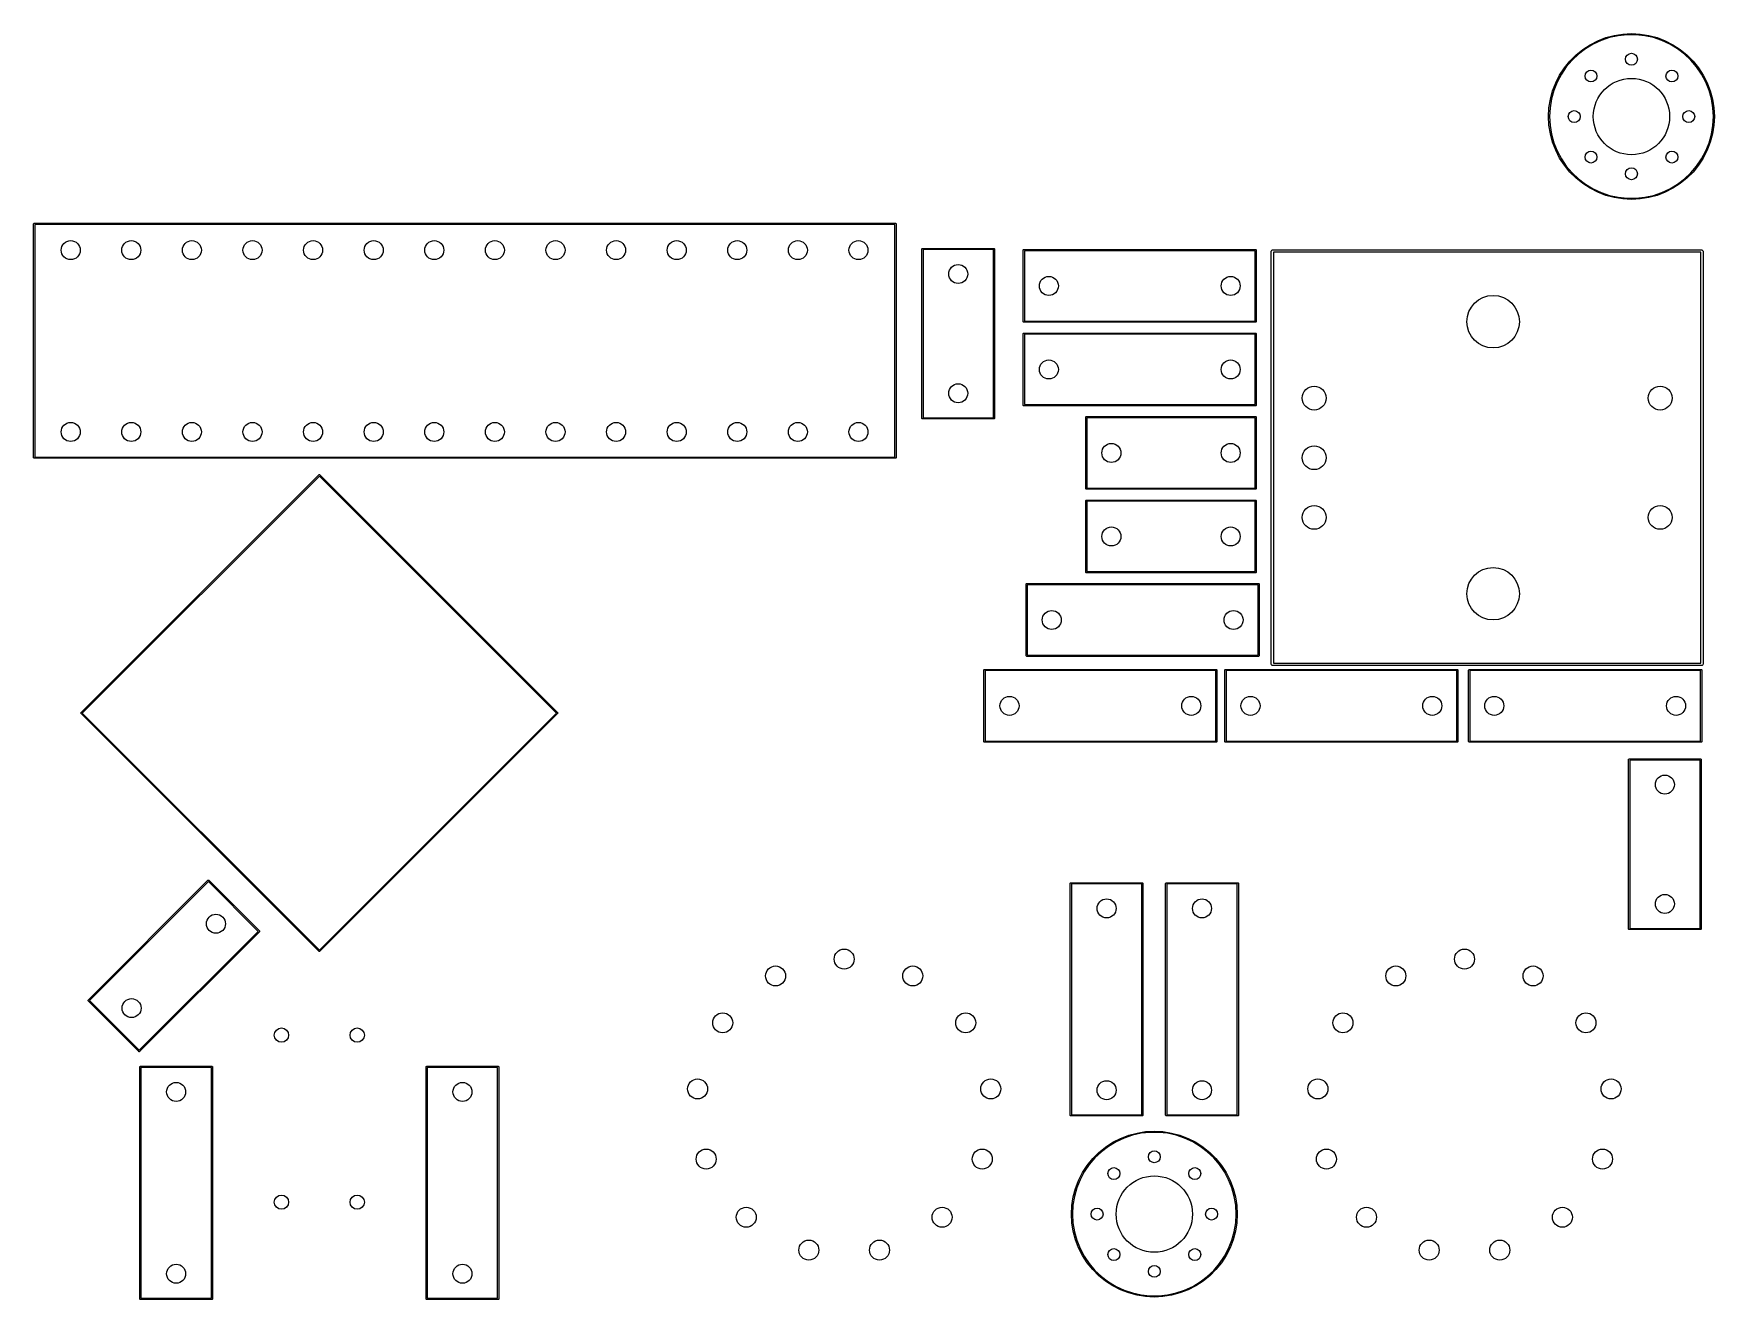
# Model space of a CAD drawing. Extents: x 2.86 to 10.25, y -4.51 to -2.42.
# Drawn here: x 7.481 to 10.255, y -4.511 to -2.422 of the extents above; entities that cross this region are included whole.
import ezdxf

# ---------------------------------------------------------------- set-up
doc = ezdxf.new("R2010")
doc.units = 0
doc.header["$MEASUREMENT"] = 0
doc.layers.add('BLACK', color=7, linetype='CONTINUOUS')

msp = doc.modelspace()

# ---------------------------------------------------------------- linework, layer by layer
at = {"layer": 'BLACK', "linetype": 'CONTINUOUS'}
for p, q in [((10.0377, -2.4484), (10.0497, -2.4406)), ((10.0549, -2.4397), (10.0423, -2.4473)), ((10.0497, -2.4406), (10.0625, -2.4341)), ((10.0681, -2.4336), (10.0549, -2.4397)), ((10.0625, -2.4341), (10.0758, -2.4289)), ((10.082, -2.4289), (10.0681, -2.4336)), ((10.0758, -2.4289), (10.0897, -2.4252)), ((10.0963, -2.4258), (10.082, -2.4289)), ((10.0897, -2.4252), (10.1038, -2.423)), ((10.1108, -2.4242), (10.0963, -2.4258)), ((10.1038, -2.423), (10.1181, -2.4222)), ((10.1254, -2.4242), (10.1108, -2.4242)), ((10.1181, -2.4222), (10.1324, -2.423)), ((10.14, -2.4258), (10.1254, -2.4242)), ((10.1324, -2.423), (10.1466, -2.4252)), ((10.1542, -2.4289), (10.14, -2.4258)), ((10.1466, -2.4252), (10.1604, -2.4289)), ((10.1681, -2.4336), (10.1542, -2.4289)), ((10.1604, -2.4289), (10.1738, -2.4341)), ((10.1814, -2.4397), (10.1681, -2.4336)), ((10.1738, -2.4341), (10.1865, -2.4406)), ((10.1939, -2.4473), (10.1814, -2.4397)), ((10.1865, -2.4406), (10.1985, -2.4484)), ((10.0074, -2.4786), (10.0164, -2.4675)), ((10.0201, -2.4662), (10.0106, -2.4773)), ((10.0164, -2.4675), (10.0266, -2.4574)), ((10.0307, -2.4561), (10.0201, -2.4662)), ((10.0266, -2.4574), (10.0377, -2.4484)), ((10.0423, -2.4473), (10.0307, -2.4561)), ((10.2055, -2.4561), (10.1939, -2.4473)), ((10.1985, -2.4484), (10.2097, -2.4574)), ((10.2161, -2.4662), (10.2055, -2.4561)), ((10.2097, -2.4574), (10.2198, -2.4675)), ((10.2256, -2.4773), (10.2161, -2.4662)), ((10.2198, -2.4675), (10.2288, -2.4786)), ((9.9931, -2.5034), (9.9996, -2.4906)), ((10.0024, -2.4894), (9.9956, -2.5024)), ((9.9996, -2.4906), (10.0074, -2.4786)), ((10.0106, -2.4773), (10.0024, -2.4894)), ((10.2338, -2.4894), (10.2256, -2.4773)), ((10.2288, -2.4786), (10.2366, -2.4906)), ((10.2407, -2.5024), (10.2338, -2.4894)), ((10.2366, -2.4906), (10.2431, -2.5034)), ((9.9843, -2.5306), (9.988, -2.5168)), ((9.9901, -2.5159), (9.9862, -2.53)), ((9.988, -2.5168), (9.9931, -2.5034)), ((9.9956, -2.5024), (9.9901, -2.5159)), ((10.2461, -2.5159), (10.2407, -2.5024)), ((10.2431, -2.5034), (10.2482, -2.5168)), ((10.25, -2.53), (10.2461, -2.5159)), ((10.2482, -2.5168), (10.2519, -2.5306)), ((9.9813, -2.5591), (9.982, -2.5448)), ((9.982, -2.5448), (9.9843, -2.5306)), ((9.9839, -2.5445), (9.9831, -2.5591)), ((9.9862, -2.53), (9.9839, -2.5445)), ((10.2524, -2.5445), (10.25, -2.53)), ((10.2519, -2.5306), (10.2542, -2.5448)), ((10.2532, -2.5591), (10.2524, -2.5445)), ((10.2542, -2.5448), (10.2549, -2.5591)), ((9.982, -2.5734), (9.9813, -2.5591)), ((9.9843, -2.5875), (9.982, -2.5734)), ((9.9831, -2.5591), (9.9839, -2.5737)), ((9.9839, -2.5737), (9.9862, -2.5881)), ((10.25, -2.5881), (10.2524, -2.5737)), ((10.2542, -2.5734), (10.2519, -2.5875)), ((10.2524, -2.5737), (10.2532, -2.5591)), ((10.2549, -2.5591), (10.2542, -2.5734)), ((9.988, -2.6013), (9.9843, -2.5875)), ((9.9862, -2.5881), (9.9901, -2.6022)), ((9.9931, -2.6147), (9.988, -2.6013)), ((9.9901, -2.6022), (9.9956, -2.6158)), ((10.2407, -2.6158), (10.2461, -2.6022)), ((10.2482, -2.6013), (10.2431, -2.6147)), ((10.2461, -2.6022), (10.25, -2.5881)), ((10.2519, -2.5875), (10.2482, -2.6013)), ((9.9996, -2.6275), (9.9931, -2.6147)), ((9.9956, -2.6158), (10.0024, -2.6287)), ((10.0074, -2.6395), (9.9996, -2.6275)), ((10.0024, -2.6287), (10.0106, -2.6408)), ((10.2256, -2.6408), (10.2338, -2.6287)), ((10.2366, -2.6275), (10.2288, -2.6395)), ((10.2338, -2.6287), (10.2407, -2.6158)), ((10.2431, -2.6147), (10.2366, -2.6275)), ((10.0164, -2.6506), (10.0074, -2.6395)), ((10.0106, -2.6408), (10.0201, -2.6519)), ((10.0266, -2.6607), (10.0164, -2.6506)), ((10.0201, -2.6519), (10.0307, -2.662)), ((10.0377, -2.6697), (10.0266, -2.6607)), ((10.0307, -2.662), (10.0423, -2.6708)), ((10.1939, -2.6708), (10.2055, -2.662)), ((10.2097, -2.6607), (10.1985, -2.6697)), ((10.2055, -2.662), (10.2161, -2.6519)), ((10.2198, -2.6506), (10.2097, -2.6607)), ((10.2161, -2.6519), (10.2256, -2.6408)), ((10.2288, -2.6395), (10.2198, -2.6506)), ((10.0497, -2.6775), (10.0377, -2.6697)), ((10.0423, -2.6708), (10.0549, -2.6784)), ((10.0625, -2.684), (10.0497, -2.6775)), ((10.0549, -2.6784), (10.0681, -2.6845)), ((10.0758, -2.6892), (10.0625, -2.684)), ((10.0681, -2.6845), (10.082, -2.6892)), ((10.0897, -2.6929), (10.0758, -2.6892)), ((10.082, -2.6892), (10.0963, -2.6923)), ((10.14, -2.6923), (10.1542, -2.6892)), ((10.1604, -2.6892), (10.1466, -2.6929)), ((10.1542, -2.6892), (10.1681, -2.6845)), ((10.1738, -2.684), (10.1604, -2.6892)), ((10.1681, -2.6845), (10.1814, -2.6784)), ((10.1865, -2.6775), (10.1738, -2.684)), ((10.1814, -2.6784), (10.1939, -2.6708)), ((10.1985, -2.6697), (10.1865, -2.6775)), ((10.1038, -2.6951), (10.0897, -2.6929)), ((10.0963, -2.6923), (10.1108, -2.6939)), ((10.1181, -2.6959), (10.1038, -2.6951)), ((10.1108, -2.6939), (10.1254, -2.6939)), ((10.1324, -2.6951), (10.1181, -2.6959)), ((10.1254, -2.6939), (10.14, -2.6923)), ((10.1466, -2.6929), (10.1324, -2.6951)), ((7.4813, -2.7362), (7.4814, -2.7358)), ((7.4813, -3.122), (7.4813, -2.7362)), ((7.4814, -2.7358), (7.4819, -2.7353)), ((7.4819, -2.7353), (7.4823, -2.7352)), ((7.4823, -2.7352), (8.9035, -2.7352)), ((7.4833, -2.7372), (7.4833, -3.1211)), ((8.9026, -2.7372), (7.4833, -2.7372)), ((8.9026, -3.1211), (8.9026, -2.7372)), ((8.9035, -2.7352), (8.9039, -2.7353)), ((8.9039, -2.7353), (8.9045, -2.7358)), ((8.9045, -2.7358), (8.9045, -2.7362)), ((8.9045, -2.7362), (8.9045, -3.122)), ((8.947, -2.7776), (8.9471, -2.7772)), ((8.947, -3.0571), (8.947, -2.7776)), ((8.9471, -2.7772), (8.9477, -2.7766)), ((8.9477, -2.7766), (8.948, -2.7766)), ((8.948, -2.7766), (9.0661, -2.7766)), ((8.949, -2.7785), (8.949, -3.0561)), ((9.0652, -2.7785), (8.949, -2.7785)), ((9.0652, -3.0561), (9.0652, -2.7785)), ((9.0661, -2.7766), (9.0665, -2.7766)), ((9.0665, -2.7766), (9.0671, -2.7772)), ((9.0671, -2.7772), (9.0671, -2.7776)), ((9.0671, -2.7776), (9.0671, -3.0571)), ((9.1144, -2.7792), (9.115, -2.7786)), ((9.1144, -2.7795), (9.1144, -2.7792)), ((9.1144, -2.8976), (9.1144, -2.7795)), ((9.115, -2.7786), (9.1154, -2.7785)), ((9.1154, -2.7785), (9.498, -2.7785)), ((9.1163, -2.7805), (9.1163, -2.8967)), ((9.497, -2.7805), (9.1163, -2.7805)), ((9.497, -2.8967), (9.497, -2.7805)), ((9.498, -2.7785), (9.4984, -2.7786)), ((9.4984, -2.7786), (9.4989, -2.7792)), ((9.4989, -2.7792), (9.499, -2.7795)), ((9.499, -2.7795), (9.499, -2.8976)), ((9.5236, -2.7812), (9.5238, -2.7804)), ((9.5236, -3.4629), (9.5236, -2.7812)), ((9.5238, -2.7804), (9.5248, -2.7794)), ((9.5248, -2.7794), (9.5256, -2.7792)), ((9.5256, -2.7792), (10.2343, -2.7792)), ((9.5276, -2.7831), (9.5276, -3.4609)), ((10.2323, -2.7831), (9.5276, -2.7831)), ((10.2323, -3.4609), (10.2323, -2.7831)), ((10.2343, -2.7792), (10.235, -2.7794)), ((10.235, -2.7794), (10.2361, -2.7804)), ((10.2361, -2.7804), (10.2362, -2.7812)), ((10.2362, -2.7812), (10.2362, -3.4629)), ((9.1144, -2.898), (9.1144, -2.8976)), ((9.115, -2.8985), (9.1144, -2.898)), ((9.1154, -2.8986), (9.115, -2.8985)), ((9.498, -2.8986), (9.1154, -2.8986)), ((9.1163, -2.8967), (9.497, -2.8967)), ((9.4984, -2.8985), (9.498, -2.8986)), ((9.4989, -2.898), (9.4984, -2.8985)), ((9.499, -2.8976), (9.4989, -2.898)), ((9.1144, -2.9169), (9.115, -2.9164)), ((9.1144, -2.9173), (9.1144, -2.9169)), ((9.1144, -3.0354), (9.1144, -2.9173)), ((9.115, -2.9164), (9.1154, -2.9163)), ((9.1154, -2.9163), (9.498, -2.9163)), ((9.1163, -2.9183), (9.1163, -3.0344)), ((9.497, -2.9183), (9.1163, -2.9183)), ((9.497, -3.0344), (9.497, -2.9183)), ((9.498, -2.9163), (9.4984, -2.9164)), ((9.4984, -2.9164), (9.4989, -2.9169)), ((9.4989, -2.9169), (9.499, -2.9173)), ((9.499, -2.9173), (9.499, -3.0354)), ((9.1144, -3.0358), (9.1144, -3.0354)), ((9.115, -3.0363), (9.1144, -3.0358)), ((9.1154, -3.0364), (9.115, -3.0363)), ((9.498, -3.0364), (9.1154, -3.0364)), ((9.1163, -3.0344), (9.497, -3.0344)), ((9.4984, -3.0363), (9.498, -3.0364)), ((9.4989, -3.0358), (9.4984, -3.0363)), ((9.499, -3.0354), (9.4989, -3.0358)), ((8.9471, -3.0575), (8.947, -3.0571)), ((8.9477, -3.058), (8.9471, -3.0575)), ((8.948, -3.0581), (8.9477, -3.058)), ((9.0661, -3.0581), (8.948, -3.0581)), ((8.949, -3.0561), (9.0652, -3.0561)), ((9.0665, -3.058), (9.0661, -3.0581)), ((9.0671, -3.0575), (9.0665, -3.058)), ((9.0671, -3.0571), (9.0671, -3.0575)), ((9.2175, -3.0551), (9.2176, -3.0547)), ((9.2175, -3.1732), (9.2175, -3.0551)), ((9.2176, -3.0547), (9.2181, -3.0542)), ((9.2181, -3.0542), (9.2185, -3.0541)), ((9.2185, -3.0541), (9.498, -3.0541)), ((9.2195, -3.0561), (9.2195, -3.1722)), ((9.497, -3.0561), (9.2195, -3.0561)), ((9.497, -3.1722), (9.497, -3.0561)), ((9.498, -3.0541), (9.4984, -3.0542)), ((9.4984, -3.0542), (9.4989, -3.0547)), ((9.4989, -3.0547), (9.499, -3.0551)), ((9.499, -3.0551), (9.499, -3.1732)), ((7.4814, -3.1224), (7.4813, -3.122)), ((7.4819, -3.123), (7.4814, -3.1224)), ((7.4823, -3.123), (7.4819, -3.123)), ((8.9035, -3.123), (7.4823, -3.123)), ((7.4833, -3.1211), (8.9026, -3.1211)), ((8.9039, -3.123), (8.9035, -3.123)), ((8.9045, -3.1224), (8.9039, -3.123)), ((8.9045, -3.122), (8.9045, -3.1224)), ((7.5595, -3.5426), (7.9521, -3.1501)), ((7.9528, -3.1522), (7.5616, -3.5433)), ((7.9521, -3.1501), (7.9524, -3.1499)), ((7.9524, -3.1499), (7.9531, -3.1499)), ((8.3439, -3.5433), (7.9528, -3.1522)), ((7.9531, -3.1499), (7.9535, -3.1501)), ((7.9535, -3.1501), (8.346, -3.5426)), ((9.2176, -3.1736), (9.2175, -3.1732)), ((9.2181, -3.1741), (9.2176, -3.1736)), ((9.2185, -3.1742), (9.2181, -3.1741)), ((9.498, -3.1742), (9.2185, -3.1742)), ((9.2195, -3.1722), (9.497, -3.1722)), ((9.4984, -3.1741), (9.498, -3.1742)), ((9.4989, -3.1736), (9.4984, -3.1741)), ((9.499, -3.1732), (9.4989, -3.1736)), ((9.2175, -3.1929), (9.2176, -3.1925)), ((9.2175, -3.311), (9.2175, -3.1929)), ((9.2176, -3.1925), (9.2181, -3.192)), ((9.2181, -3.192), (9.2185, -3.1919)), ((9.2185, -3.1919), (9.498, -3.1919)), ((9.2195, -3.1939), (9.2195, -3.31)), ((9.497, -3.1939), (9.2195, -3.1939)), ((9.497, -3.31), (9.497, -3.1939)), ((9.498, -3.1919), (9.4984, -3.192)), ((9.4984, -3.192), (9.4989, -3.1925)), ((9.4989, -3.1925), (9.499, -3.1929)), ((9.499, -3.1929), (9.499, -3.311)), ((9.2176, -3.3114), (9.2175, -3.311)), ((9.2181, -3.3119), (9.2176, -3.3114)), ((9.2185, -3.312), (9.2181, -3.3119)), ((9.498, -3.312), (9.2185, -3.312)), ((9.2195, -3.31), (9.497, -3.31)), ((9.4984, -3.3119), (9.498, -3.312)), ((9.4989, -3.3114), (9.4984, -3.3119)), ((9.499, -3.311), (9.4989, -3.3114)), ((9.1191, -3.3307), (9.1192, -3.3303)), ((9.1191, -3.4488), (9.1191, -3.3307)), ((9.1192, -3.3303), (9.1197, -3.3298)), ((9.1197, -3.3298), (9.1201, -3.3297)), ((9.1201, -3.3297), (9.5028, -3.3297)), ((9.1211, -3.3317), (9.1211, -3.4478)), ((9.5018, -3.3317), (9.1211, -3.3317)), ((9.5018, -3.4478), (9.5018, -3.3317)), ((9.5028, -3.3297), (9.5031, -3.3298)), ((9.5031, -3.3298), (9.5037, -3.3303)), ((9.5037, -3.3303), (9.5037, -3.3307)), ((9.5037, -3.3307), (9.5037, -3.4488)), ((9.1192, -3.4492), (9.1191, -3.4488)), ((9.1197, -3.4497), (9.1192, -3.4492)), ((9.1201, -3.4498), (9.1197, -3.4497)), ((9.5028, -3.4498), (9.1201, -3.4498)), ((9.1211, -3.4478), (9.5018, -3.4478)), ((9.5031, -3.4497), (9.5028, -3.4498)), ((9.5037, -3.4492), (9.5031, -3.4497)), ((9.5037, -3.4488), (9.5037, -3.4492)), ((9.5238, -3.4636), (9.5236, -3.4629)), ((9.5248, -3.4647), (9.5238, -3.4636)), ((9.5256, -3.4648), (9.5248, -3.4647)), ((10.2343, -3.4648), (9.5256, -3.4648)), ((9.5276, -3.4609), (10.2323, -3.4609)), ((10.235, -3.4647), (10.2343, -3.4648)), ((10.2361, -3.4636), (10.235, -3.4647)), ((10.2362, -3.4629), (10.2361, -3.4636)), ((9.0494, -3.4724), (9.0495, -3.472)), ((9.0494, -3.5905), (9.0494, -3.4724)), ((9.0495, -3.472), (9.05, -3.4715)), ((9.05, -3.4715), (9.0504, -3.4714)), ((9.0504, -3.4714), (9.4331, -3.4714)), ((9.0514, -3.4734), (9.0514, -3.5895)), ((9.4321, -3.4734), (9.0514, -3.4734)), ((9.4321, -3.5895), (9.4321, -3.4734)), ((9.4331, -3.4714), (9.4334, -3.4715)), ((9.4334, -3.4715), (9.434, -3.472)), ((9.434, -3.472), (9.4341, -3.4724)), ((9.4341, -3.4724), (9.4341, -3.5905)), ((9.447, -3.4724), (9.4471, -3.472)), ((9.447, -3.5905), (9.447, -3.4724)), ((9.4471, -3.472), (9.4477, -3.4715)), ((9.4477, -3.4715), (9.448, -3.4714)), ((9.448, -3.4714), (9.8307, -3.4714)), ((9.449, -3.4734), (9.449, -3.5895)), ((9.8297, -3.4734), (9.449, -3.4734)), ((9.8297, -3.5895), (9.8297, -3.4734)), ((9.8307, -3.4714), (9.8311, -3.4715)), ((9.8311, -3.4715), (9.8316, -3.472)), ((9.8316, -3.472), (9.8317, -3.4724)), ((9.8317, -3.4724), (9.8317, -3.5905)), ((9.8494, -3.4724), (9.8495, -3.472)), ((9.8494, -3.5905), (9.8494, -3.4724)), ((9.8495, -3.472), (9.85, -3.4715)), ((9.85, -3.4715), (9.8504, -3.4714)), ((9.8504, -3.4714), (10.2331, -3.4714)), ((9.8514, -3.4734), (9.8514, -3.5895)), ((10.2321, -3.4734), (9.8514, -3.4734)), ((10.2321, -3.5895), (10.2321, -3.4734)), ((10.2331, -3.4714), (10.2334, -3.4715)), ((10.2334, -3.4715), (10.234, -3.472)), ((10.234, -3.472), (10.2341, -3.4724)), ((10.2341, -3.4724), (10.2341, -3.5905)), ((7.5593, -3.5429), (7.5595, -3.5426)), ((7.5593, -3.5437), (7.5593, -3.5429)), ((7.5595, -3.544), (7.5593, -3.5437)), ((7.9521, -3.9365), (7.5595, -3.544)), ((7.5616, -3.5433), (7.9528, -3.9344)), ((7.9528, -3.9344), (8.3439, -3.5433)), ((8.346, -3.544), (7.9535, -3.9365)), ((8.346, -3.5426), (8.3462, -3.5429)), ((8.3462, -3.5437), (8.346, -3.544)), ((8.3462, -3.5429), (8.3462, -3.5437)), ((9.0495, -3.5909), (9.0494, -3.5905)), ((9.05, -3.5914), (9.0495, -3.5909)), ((9.0504, -3.5915), (9.05, -3.5914)), ((9.4331, -3.5915), (9.0504, -3.5915)), ((9.0514, -3.5895), (9.4321, -3.5895)), ((9.4334, -3.5914), (9.4331, -3.5915)), ((9.434, -3.5909), (9.4334, -3.5914)), ((9.4341, -3.5905), (9.434, -3.5909)), ((9.4471, -3.5909), (9.447, -3.5905)), ((9.4477, -3.5914), (9.4471, -3.5909)), ((9.448, -3.5915), (9.4477, -3.5914)), ((9.8307, -3.5915), (9.448, -3.5915)), ((9.449, -3.5895), (9.8297, -3.5895)), ((9.8311, -3.5914), (9.8307, -3.5915)), ((9.8316, -3.5909), (9.8311, -3.5914)), ((9.8317, -3.5905), (9.8316, -3.5909)), ((9.8495, -3.5909), (9.8494, -3.5905)), ((9.85, -3.5914), (9.8495, -3.5909)), ((9.8504, -3.5915), (9.85, -3.5914)), ((10.2331, -3.5915), (9.8504, -3.5915)), ((9.8514, -3.5895), (10.2321, -3.5895)), ((10.2334, -3.5914), (10.2331, -3.5915)), ((10.234, -3.5909), (10.2334, -3.5914)), ((10.2341, -3.5905), (10.234, -3.5909)), ((10.1132, -3.6201), (10.1133, -3.6197)), ((10.1132, -3.8996), (10.1132, -3.6201)), ((10.1133, -3.6197), (10.1138, -3.6192)), ((10.1138, -3.6192), (10.1142, -3.6191)), ((10.1142, -3.6191), (10.2323, -3.6191)), ((10.1152, -3.6211), (10.1152, -3.8986)), ((10.2313, -3.6211), (10.1152, -3.6211)), ((10.2313, -3.8986), (10.2313, -3.6211)), ((10.2323, -3.6191), (10.2327, -3.6192)), ((10.2327, -3.6192), (10.2332, -3.6197)), ((10.2332, -3.6197), (10.2333, -3.6201)), ((10.2333, -3.6201), (10.2333, -3.8996)), ((7.5713, -4.017), (7.769, -3.8193)), ((7.7697, -3.8214), (7.5734, -4.0177)), ((7.769, -3.8193), (7.7693, -3.8191)), ((7.7693, -3.8191), (7.77, -3.8191)), ((7.8518, -3.9036), (7.7697, -3.8214)), ((7.77, -3.8191), (7.7704, -3.8193)), ((7.7704, -3.8193), (7.8539, -3.9029)), ((9.1919, -3.8244), (9.192, -3.824)), ((9.1919, -4.2071), (9.1919, -3.8244)), ((9.192, -3.824), (9.1925, -3.8235)), ((9.1925, -3.8235), (9.1929, -3.8234)), ((9.1929, -3.8234), (9.311, -3.8234)), ((9.1939, -3.8254), (9.1939, -4.2061)), ((9.31, -3.8254), (9.1939, -3.8254)), ((9.31, -4.2061), (9.31, -3.8254)), ((9.311, -3.8234), (9.3114, -3.8235)), ((9.3114, -3.8235), (9.3119, -3.824)), ((9.3119, -3.824), (9.312, -3.8244)), ((9.312, -3.8244), (9.312, -4.2071)), ((9.3494, -3.8244), (9.3495, -3.824)), ((9.3494, -4.2071), (9.3494, -3.8244)), ((9.3495, -3.824), (9.35, -3.8235)), ((9.35, -3.8235), (9.3504, -3.8234)), ((9.3504, -3.8234), (9.4685, -3.8234)), ((9.3514, -3.8254), (9.3514, -4.2061)), ((9.4675, -3.8254), (9.3514, -3.8254)), ((9.4675, -4.2061), (9.4675, -3.8254)), ((9.4685, -3.8234), (9.4689, -3.8235)), ((9.4689, -3.8235), (9.4694, -3.824)), ((9.4694, -3.824), (9.4695, -3.8244)), ((9.4695, -3.8244), (9.4695, -4.2071)), ((7.6555, -4.0998), (7.8518, -3.9036)), ((7.8539, -3.9043), (7.6562, -4.1019)), ((7.8539, -3.9029), (7.8541, -3.9032)), ((7.8541, -3.9039), (7.8539, -3.9043)), ((7.8541, -3.9032), (7.8541, -3.9039)), ((10.1133, -3.9), (10.1132, -3.8996)), ((10.1138, -3.9005), (10.1133, -3.9)), ((10.1142, -3.9006), (10.1138, -3.9005)), ((10.2323, -3.9006), (10.1142, -3.9006)), ((10.1152, -3.8986), (10.2313, -3.8986)), ((10.2327, -3.9005), (10.2323, -3.9006)), ((10.2332, -3.9), (10.2327, -3.9005)), ((10.2333, -3.8996), (10.2332, -3.9)), ((7.9524, -3.9367), (7.9521, -3.9365)), ((7.9531, -3.9367), (7.9524, -3.9367)), ((7.9535, -3.9365), (7.9531, -3.9367)), ((7.5711, -4.0173), (7.5713, -4.017)), ((7.5711, -4.0181), (7.5711, -4.0173)), ((7.5713, -4.0184), (7.5711, -4.0181)), ((7.6548, -4.1019), (7.5713, -4.0184)), ((7.5734, -4.0177), (7.6555, -4.0998)), ((7.6552, -4.1021), (7.6548, -4.1019)), ((7.6559, -4.1021), (7.6552, -4.1021)), ((7.6562, -4.1019), (7.6559, -4.1021)), ((7.6565, -4.1272), (7.6566, -4.1268)), ((7.6565, -4.5098), (7.6565, -4.1272)), ((7.6566, -4.1268), (7.6571, -4.1263)), ((7.6571, -4.1263), (7.6575, -4.1262)), ((7.6575, -4.1262), (7.7756, -4.1262)), ((7.6585, -4.1281), (7.6585, -4.5089)), ((7.7746, -4.1281), (7.6585, -4.1281)), ((7.7746, -4.5089), (7.7746, -4.1281)), ((7.7756, -4.1262), (7.776, -4.1263)), ((7.776, -4.1263), (7.7765, -4.1268)), ((7.7765, -4.1268), (7.7766, -4.1272)), ((7.7766, -4.1272), (7.7766, -4.5098)), ((8.1289, -4.1272), (8.129, -4.1268)), ((8.1289, -4.5098), (8.1289, -4.1272)), ((8.129, -4.1268), (8.1295, -4.1263)), ((8.1295, -4.1263), (8.1299, -4.1262)), ((8.1299, -4.1262), (8.248, -4.1262)), ((8.1309, -4.1281), (8.1309, -4.5089)), ((8.247, -4.1281), (8.1309, -4.1281)), ((8.247, -4.5089), (8.247, -4.1281)), ((8.248, -4.1262), (8.2484, -4.1263)), ((8.2484, -4.1263), (8.2489, -4.1268)), ((8.2489, -4.1268), (8.249, -4.1272)), ((8.249, -4.1272), (8.249, -4.5098)), ((9.192, -4.2075), (9.1919, -4.2071)), ((9.1925, -4.208), (9.192, -4.2075)), ((9.1929, -4.2081), (9.1925, -4.208)), ((9.311, -4.2081), (9.1929, -4.2081)), ((9.1939, -4.2061), (9.31, -4.2061)), ((9.3114, -4.208), (9.311, -4.2081)), ((9.3119, -4.2075), (9.3114, -4.208)), ((9.312, -4.2071), (9.3119, -4.2075)), ((9.3495, -4.2075), (9.3494, -4.2071)), ((9.35, -4.208), (9.3495, -4.2075)), ((9.3504, -4.2081), (9.35, -4.208)), ((9.4685, -4.2081), (9.3504, -4.2081)), ((9.3514, -4.2061), (9.4675, -4.2061)), ((9.4689, -4.208), (9.4685, -4.2081)), ((9.4694, -4.2075), (9.4689, -4.208)), ((9.4695, -4.2071), (9.4694, -4.2075)), ((9.2751, -4.2451), (9.2884, -4.24)), ((9.2946, -4.24), (9.2807, -4.2446)), ((9.2884, -4.24), (9.3023, -4.2363)), ((9.3089, -4.2368), (9.2946, -4.24)), ((9.3023, -4.2363), (9.3164, -4.234)), ((9.3234, -4.2352), (9.3089, -4.2368)), ((9.3164, -4.234), (9.3307, -4.2333)), ((9.338, -4.2352), (9.3234, -4.2352)), ((9.3307, -4.2333), (9.345, -4.234)), ((9.3526, -4.2368), (9.338, -4.2352)), ((9.345, -4.234), (9.3592, -4.2363)), ((9.3668, -4.24), (9.3526, -4.2368)), ((9.3592, -4.2363), (9.373, -4.24)), ((9.3807, -4.2446), (9.3668, -4.24)), ((9.373, -4.24), (9.3864, -4.2451)), ((9.229, -4.2785), (9.2392, -4.2684)), ((9.2433, -4.2672), (9.2327, -4.2772)), ((9.2392, -4.2684), (9.2503, -4.2594)), ((9.2549, -4.2583), (9.2433, -4.2672)), ((9.2503, -4.2594), (9.2623, -4.2516)), ((9.2675, -4.2508), (9.2549, -4.2583)), ((9.2623, -4.2516), (9.2751, -4.2451)), ((9.2807, -4.2446), (9.2675, -4.2508)), ((9.394, -4.2508), (9.3807, -4.2446)), ((9.3864, -4.2451), (9.3991, -4.2516)), ((9.4065, -4.2583), (9.394, -4.2508)), ((9.3991, -4.2516), (9.4111, -4.2594)), ((9.4181, -4.2672), (9.4065, -4.2583)), ((9.4111, -4.2594), (9.4223, -4.2684)), ((9.4287, -4.2772), (9.4181, -4.2672)), ((9.4223, -4.2684), (9.4324, -4.2785)), ((9.2122, -4.3017), (9.22, -4.2897)), ((9.2232, -4.2884), (9.215, -4.3005)), ((9.22, -4.2897), (9.229, -4.2785)), ((9.2327, -4.2772), (9.2232, -4.2884)), ((9.4382, -4.2884), (9.4287, -4.2772)), ((9.4324, -4.2785), (9.4414, -4.2897)), ((9.4464, -4.3005), (9.4382, -4.2884)), ((9.4414, -4.2897), (9.4492, -4.3017)), ((9.2006, -4.3278), (9.2057, -4.3144)), ((9.2081, -4.3134), (9.2027, -4.327)), ((9.2057, -4.3144), (9.2122, -4.3017)), ((9.215, -4.3005), (9.2081, -4.3134)), ((9.4533, -4.3134), (9.4464, -4.3005)), ((9.4492, -4.3017), (9.4557, -4.3144)), ((9.4587, -4.327), (9.4533, -4.3134)), ((9.4557, -4.3144), (9.4608, -4.3278)), ((9.1946, -4.3558), (9.1969, -4.3416)), ((9.1988, -4.341), (9.1965, -4.3555)), ((9.1969, -4.3416), (9.2006, -4.3278)), ((9.2027, -4.327), (9.1988, -4.341)), ((9.4626, -4.341), (9.4587, -4.327)), ((9.4608, -4.3278), (9.4645, -4.3416)), ((9.465, -4.3555), (9.4626, -4.341)), ((9.4645, -4.3416), (9.4668, -4.3558)), ((9.1939, -4.3701), (9.1946, -4.3558)), ((9.1946, -4.3844), (9.1939, -4.3701)), ((9.1965, -4.3555), (9.1957, -4.3701)), ((9.1957, -4.3701), (9.1965, -4.3847)), ((9.4657, -4.3701), (9.465, -4.3555)), ((9.465, -4.3847), (9.4657, -4.3701)), ((9.4668, -4.3558), (9.4675, -4.3701)), ((9.4675, -4.3701), (9.4668, -4.3844)), ((9.1969, -4.3985), (9.1946, -4.3844)), ((9.1965, -4.3847), (9.1988, -4.3991)), ((9.2006, -4.4124), (9.1969, -4.3985)), ((9.1988, -4.3991), (9.2027, -4.4132)), ((9.4587, -4.4132), (9.4626, -4.3991)), ((9.4645, -4.3985), (9.4608, -4.4124)), ((9.4626, -4.3991), (9.465, -4.3847)), ((9.4668, -4.3844), (9.4645, -4.3985)), ((9.2057, -4.4257), (9.2006, -4.4124)), ((9.2027, -4.4132), (9.2081, -4.4268)), ((9.2122, -4.4385), (9.2057, -4.4257)), ((9.2081, -4.4268), (9.215, -4.4397)), ((9.4464, -4.4397), (9.4533, -4.4268)), ((9.4557, -4.4257), (9.4492, -4.4385)), ((9.4533, -4.4268), (9.4587, -4.4132)), ((9.4608, -4.4124), (9.4557, -4.4257)), ((9.22, -4.4505), (9.2122, -4.4385)), ((9.215, -4.4397), (9.2232, -4.4518)), ((9.229, -4.4616), (9.22, -4.4505)), ((9.2232, -4.4518), (9.2327, -4.4629)), ((9.2392, -4.4717), (9.229, -4.4616)), ((9.2327, -4.4629), (9.2433, -4.473)), ((9.4181, -4.473), (9.4287, -4.4629)), ((9.4324, -4.4616), (9.4223, -4.4717)), ((9.4287, -4.4629), (9.4382, -4.4518)), ((9.4414, -4.4505), (9.4324, -4.4616)), ((9.4382, -4.4518), (9.4464, -4.4397)), ((9.4492, -4.4385), (9.4414, -4.4505)), ((9.2503, -4.4808), (9.2392, -4.4717)), ((9.2433, -4.473), (9.2549, -4.4819)), ((9.2623, -4.4886), (9.2503, -4.4808)), ((9.2549, -4.4819), (9.2675, -4.4894)), ((9.2751, -4.4951), (9.2623, -4.4886)), ((9.2675, -4.4894), (9.2807, -4.4955)), ((9.3807, -4.4955), (9.394, -4.4894)), ((9.3991, -4.4886), (9.3864, -4.4951)), ((9.394, -4.4894), (9.4065, -4.4819)), ((9.4111, -4.4808), (9.3991, -4.4886)), ((9.4065, -4.4819), (9.4181, -4.473)), ((9.4223, -4.4717), (9.4111, -4.4808)), ((7.6566, -4.5102), (7.6565, -4.5098)), ((7.6571, -4.5108), (7.6566, -4.5102)), ((7.6575, -4.5108), (7.6571, -4.5108)), ((7.7756, -4.5108), (7.6575, -4.5108)), ((7.6585, -4.5089), (7.7746, -4.5089)), ((7.776, -4.5108), (7.7756, -4.5108)), ((7.7765, -4.5102), (7.776, -4.5108)), ((7.7766, -4.5098), (7.7765, -4.5102)), ((8.129, -4.5102), (8.1289, -4.5098)), ((8.1295, -4.5108), (8.129, -4.5102)), ((8.1299, -4.5108), (8.1295, -4.5108)), ((8.248, -4.5108), (8.1299, -4.5108)), ((8.1309, -4.5089), (8.247, -4.5089)), ((8.2484, -4.5108), (8.248, -4.5108)), ((8.2489, -4.5102), (8.2484, -4.5108)), ((8.249, -4.5098), (8.2489, -4.5102)), ((9.2884, -4.5002), (9.2751, -4.4951)), ((9.2807, -4.4955), (9.2946, -4.5002)), ((9.3023, -4.5039), (9.2884, -4.5002)), ((9.2946, -4.5002), (9.3089, -4.5033)), ((9.3164, -4.5061), (9.3023, -4.5039)), ((9.3089, -4.5033), (9.3234, -4.5049)), ((9.3307, -4.5069), (9.3164, -4.5061)), ((9.3234, -4.5049), (9.338, -4.5049)), ((9.345, -4.5061), (9.3307, -4.5069)), ((9.338, -4.5049), (9.3526, -4.5033)), ((9.3592, -4.5039), (9.345, -4.5061)), ((9.3526, -4.5033), (9.3668, -4.5002)), ((9.373, -4.5002), (9.3592, -4.5039)), ((9.3668, -4.5002), (9.3807, -4.4955)), ((9.3864, -4.4951), (9.373, -4.5002))]:
    msp.add_line(p, q, dxfattribs=at)
at = {"layer": 'BLACK'}
for centre, radius in [((10.1181, -2.4646), 0.00984), ((10.0513, -2.4922), 0.00984), ((10.1181, -2.5591), 0.063), ((10.1849, -2.4922), 0.00984), ((10.0236, -2.5591), 0.00984), ((10.2126, -2.5591), 0.00984), ((10.0513, -2.6259), 0.00984), ((10.1849, -2.6259), 0.00984), ((10.1181, -2.6535), 0.00984), ((7.5425, -2.7795), 0.0157), ((7.6425, -2.7795), 0.0157), ((7.7425, -2.7795), 0.0157), ((7.8425, -2.7795), 0.0157), ((7.9425, -2.7795), 0.0157), ((8.0425, -2.7795), 0.0157), ((8.1425, -2.7795), 0.0157), ((8.2425, -2.7795), 0.0157), ((8.3425, -2.7795), 0.0157), ((8.4425, -2.7795), 0.0157), ((8.5425, -2.7795), 0.0157), ((8.6425, -2.7795), 0.0157), ((8.7425, -2.7795), 0.0157), ((8.8425, -2.7795), 0.0157), ((9.0071, -2.8189), 0.0157), ((9.1567, -2.8386), 0.0157), ((9.4567, -2.8386), 0.0157), ((9.8898, -2.8976), 0.0433), ((9.1567, -2.9764), 0.0157), ((9.4567, -2.9764), 0.0157), ((9.0071, -3.0157), 0.0157), ((9.5945, -3.0236), 0.0197), ((10.1654, -3.0236), 0.0197), ((7.5425, -3.0795), 0.0157), ((7.6425, -3.0795), 0.0157), ((7.7425, -3.0795), 0.0157), ((7.8425, -3.0795), 0.0157), ((7.9425, -3.0795), 0.0157), ((8.0425, -3.0795), 0.0157), ((8.1425, -3.0795), 0.0157), ((8.2425, -3.0795), 0.0157), ((8.3425, -3.0795), 0.0157), ((8.4425, -3.0795), 0.0157), ((8.5425, -3.0795), 0.0157), ((8.6425, -3.0795), 0.0157), ((8.7425, -3.0795), 0.0157), ((8.8425, -3.0795), 0.0157), ((9.2598, -3.1142), 0.0157), ((9.4567, -3.1142), 0.0157), ((9.5945, -3.122), 0.0197), ((9.5945, -3.2205), 0.0197), ((10.1654, -3.2205), 0.0197), ((9.2598, -3.252), 0.0157), ((9.4567, -3.252), 0.0157), ((9.8898, -3.3465), 0.0433), ((9.1614, -3.3898), 0.0157), ((9.4614, -3.3898), 0.0157), ((9.0917, -3.5315), 0.0157), ((9.3917, -3.5315), 0.0157), ((9.4894, -3.5315), 0.0157), ((9.7894, -3.5315), 0.0157), ((9.8917, -3.5315), 0.0157), ((10.1917, -3.5315), 0.0157), ((10.1732, -3.6614), 0.0157), ((9.252, -3.8657), 0.0157), ((9.4094, -3.8657), 0.0157), ((10.1732, -3.8583), 0.0157), ((7.7822, -3.891), 0.0157), ((8.8189, -3.9493), 0.0165), ((9.8425, -3.9493), 0.0165), ((8.7057, -3.9772), 0.0165), ((8.9321, -3.9772), 0.0165), ((9.7293, -3.9772), 0.0165), ((9.9557, -3.9772), 0.0165), ((7.643, -4.0302), 0.0157), ((8.6184, -4.0545), 0.0165), ((9.0194, -4.0545), 0.0165), ((9.642, -4.0545), 0.0165), ((10.043, -4.0545), 0.0165), ((7.8903, -4.0748), 0.0118), ((8.0153, -4.0748), 0.0118), ((7.7165, -4.1685), 0.0157), ((8.189, -4.1685), 0.0157), ((8.577, -4.1636), 0.0165), ((9.0608, -4.1636), 0.0165), ((9.252, -4.1657), 0.0157), ((9.4094, -4.1657), 0.0157), ((9.6006, -4.1636), 0.0165), ((10.0844, -4.1636), 0.0165), ((8.5911, -4.2793), 0.0165), ((9.0467, -4.2793), 0.0165), ((9.3307, -4.2756), 0.00984), ((9.6147, -4.2793), 0.0165), ((10.0703, -4.2793), 0.0165), ((9.2639, -4.3033), 0.00984), ((9.3975, -4.3033), 0.00984), ((9.3307, -4.3701), 0.063), ((7.8903, -4.3504), 0.0118), ((8.0153, -4.3504), 0.0118), ((8.6573, -4.3753), 0.0165), ((8.9805, -4.3753), 0.0165), ((9.2362, -4.3701), 0.00984), ((9.4252, -4.3701), 0.00984), ((9.6809, -4.3753), 0.0165), ((10.0041, -4.3753), 0.0165), ((8.7606, -4.4295), 0.0165), ((8.8772, -4.4295), 0.0165), ((9.2639, -4.4369), 0.00984), ((9.3975, -4.4369), 0.00984), ((9.7842, -4.4295), 0.0165), ((9.9008, -4.4295), 0.0165), ((7.7165, -4.4685), 0.0157), ((8.189, -4.4685), 0.0157), ((9.3307, -4.4646), 0.00984)]:
    msp.add_circle(centre, radius, dxfattribs=at)

doc.saveas('drawing.dxf')
